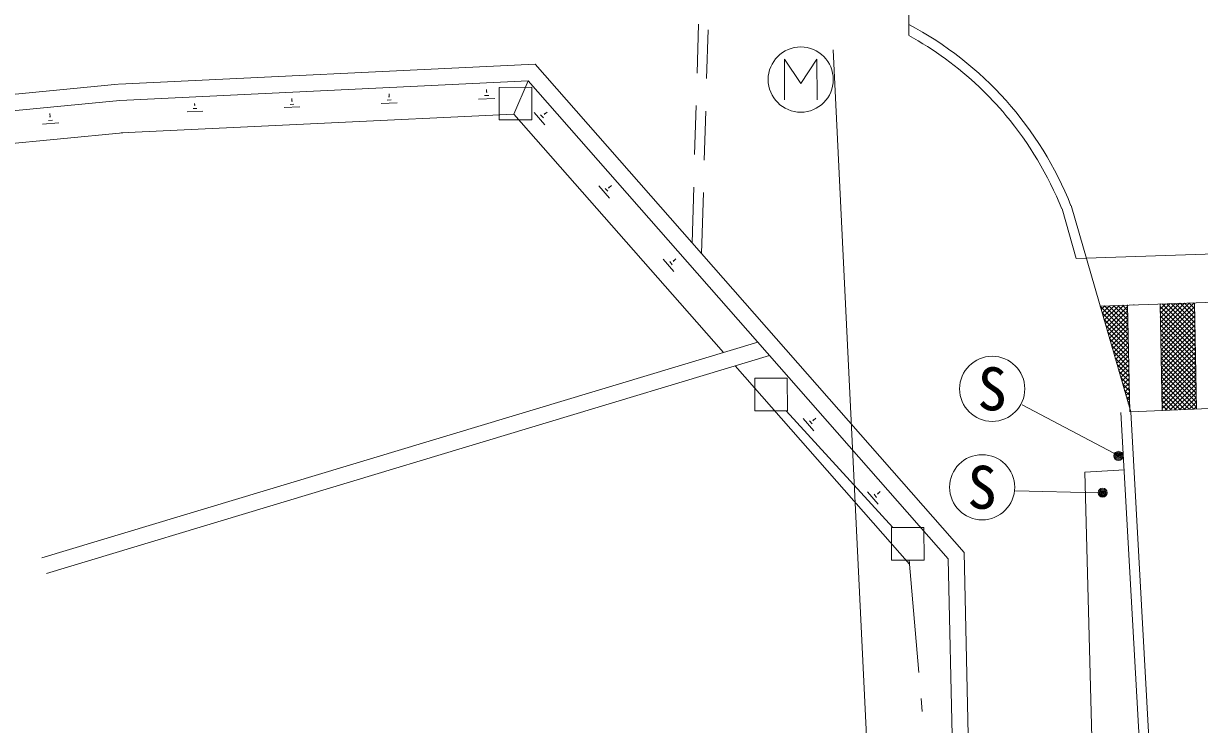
# Model space of a CAD drawing. Units: millimetres, scale not verified. Extents: x 40000 to 680000, y 20000 to 380000.
# Drawn here: x 349957 to 386049, y 255856 to 277360 of the extents above; entities that cross this region are included whole.
import ezdxf
from ezdxf.enums import TextEntityAlignment as Align

# ---------------------------------------------------------------- set-up
doc = ezdxf.new("R2010")
doc.units = ezdxf.units.MM
doc.header["$LTSCALE"] = 1000
doc.linetypes.add('CHAIN', pattern=[18.5, 12, -1.5, 3.5, -1.5])
for name, color, linetype, lineweight in [('M-BGD', 7, 'Continuous', 13), ('M-BGD-EXST', 7, 'Continuous', 13), ('M-BMK', 2, 'CHAIN', 13), ('M-BMK-ROW', 30, 'Continuous', 13), ('M-STR-HTXT', 7, 'Continuous', 13), ('M-STR-STRC', 7, 'Continuous', 13)]:
    doc.layers.add(name, color=color, linetype=linetype, lineweight=lineweight)
doc.styles.add('ＭＳ ゴシック', font='')
doc.styles.get('ＭＳ ゴシック').set_extended_font_data('MS Gothic')

msp = doc.modelspace()

# ---------------------------------------------------------------- linework, layer by layer
at = {"layer": 'M-BGD'}
for p, q in [((370670, 277340), (370627, 275841)), ((370965, 277171), (370922, 275672)), ((352878, 275504), (365661, 276114)), ((365661, 276114), (378824, 261132)), ((344053, 274646), (352858, 275504)), ((352909, 275004), (365443, 275604)), ((364554, 275401), (365554, 275404)), ((364557, 274402), (364554, 275401)), ((365443, 275604), (365006, 274583)), ((365443, 275604), (378335, 260940)), ((365554, 275404), (365557, 274405)), ((358187, 274981), (358187, 275061)), ((361156, 275110), (361186, 275111)), ((361176, 275111), (361176, 275200)), ((363925, 275039), (364425, 275061)), ((364105, 275150), (364235, 275150)), ((364155, 275250), (364185, 275250)), ((364165, 275250), (364164, 275340)), ((344115, 274146), (352909, 275004)), ((354980, 274651), (355459, 274672)), ((355159, 274751), (355279, 274752)), ((355199, 274852), (355229, 274852)), ((355219, 274852), (355209, 274912)), ((357958, 274780), (358438, 274802)), ((358138, 274881), (358258, 274891)), ((358177, 274981), (358207, 274981)), ((360937, 274910), (361426, 274931)), ((361116, 275010), (361236, 275021)), ((370598, 274841), (370555, 273342)), ((370893, 274672), (370850, 273173)), ((350542, 274277), (351042, 274318)), ((350722, 274387), (350842, 274398)), ((350752, 274497), (350782, 274498)), ((350772, 274498), (350761, 274597)), ((352952, 274005), (365006, 274583)), ((365557, 274405), (364557, 274402)), ((365006, 274583), (370103, 268791)), ((365626, 274635), (365957, 274256)), ((365826, 274556), (365916, 274466)), ((365936, 274596), (365956, 274566)), ((365946, 274576), (366026, 274646)), ((344208, 273157), (353002, 274005)), ((367612, 272382), (367944, 272003)), ((367813, 272303), (367893, 272213)), ((367912, 272343), (367933, 272313)), ((367923, 272323), (368002, 272393)), ((370526, 272342), (370477, 270632)), ((370822, 272173), (370768, 270303)), ((383939, 265446), (382109, 271778)), ((382264, 270150), (381830, 271678)), ((369589, 270129), (369920, 269750)), ((369789, 270060), (369869, 269960)), ((369899, 270090), (369919, 270060)), ((369909, 270070), (369979, 270140)), ((370103, 268791), (371437, 267266)), ((350515, 260971), (372496, 267589)), ((350666, 260492), (372857, 267171)), ((371799, 266857), (377146, 260776)), ((385591, 230254), (383639, 265426)), ((385890, 230265), (383939, 265446)), ((373883, 265244), (374214, 264866)), ((374083, 265175), (374163, 265075)), ((374183, 265205), (374203, 265176)), ((374193, 265185), (374273, 265256)), ((383745, 263666), (382525, 263593)), ((382525, 263593), (383412, 230177)), ((375860, 262992), (376191, 262613)), ((376060, 262922), (376140, 262823)), ((376170, 262953), (376190, 262923)), ((376180, 262933), (376249, 263003)), ((379543, 230045), (378824, 261132)), ((379044, 230033), (378335, 260940))]:
    msp.add_line(p, q, dxfattribs=at)
for radius, start, end in [(10796, 21.5849, 62.0523), (10496, 46.5397, 61.1898), (10496, 39.9937, 46.5397), (10496, 21.6618, 39.9937)]:
    msp.add_arc((372066, 267798), radius, start, end, dxfattribs=at)
at = {"layer": 'M-BGD-EXST'}
for p, q in [((373312, 275019), (373308, 276269)), ((373308, 276269), (373810, 275521)), ((373810, 275521), (374308, 276272)), ((374308, 276272), (374312, 275022))]:
    msp.add_line(p, q, dxfattribs=at)
msp.add_circle((373810, 275641), 1000, dxfattribs=at)
at = {"layer": 'M-BMK'}
msp.add_arc((364318, 85846), 203898, 87.82862, 115.61408, dxfattribs=at)
at = {"layer": 'M-BMK-ROW'}
for p, q in [((372400, 266479), (373399, 266483)), ((372403, 265480), (372400, 266479)), ((373399, 266483), (373402, 265483)), ((373402, 265483), (372403, 265480)), ((376633, 261894), (373362, 265483)), ((376593, 261894), (377592, 261897)), ((376596, 260895), (376593, 261894)), ((377592, 261897), (377596, 260898)), ((377596, 260898), (376596, 260895)), ((377436, 257449), (377136, 260896)), ((377540, 256254), (377505, 256652))]:
    msp.add_line(p, q, dxfattribs=at)
at = {"layer": 'M-STR-HTXT'}
msp.add_line((374807, 276553), (375909, 253735), dxfattribs=at)
at = {"layer": 'M-STR-STRC'}
for p, q in [((377232, 302822), (377124, 277001)), ((382264, 270150), (406184, 270946)), ((382999, 268692), (405608, 269484)), ((383858, 267833), (383002, 268688)), ((383032, 268584), (383145, 268697)), ((383064, 268475), (383292, 268703)), ((383096, 268365), (383438, 268708)), ((383127, 268255), (383585, 268713)), ((383854, 267977), (383135, 268697)), ((383159, 268146), (383731, 268718)), ((383191, 268036), (383839, 268684)), ((383222, 267926), (383842, 268546)), ((383851, 268122), (383271, 268702)), ((383848, 268266), (383408, 268707)), ((383845, 268411), (383545, 268711)), ((383842, 268556), (383681, 268716)), ((383839, 268700), (383818, 268721)), ((383839, 268715), (383838, 268735)), ((383909, 265446), (383839, 268715)), ((384038, 268726), (384038, 268736)), ((384908, 265490), (384838, 268758)), ((384838, 268737), (384859, 268758)), ((385920, 267604), (384840, 268684)), ((384841, 268598), (385006, 268763)), ((385922, 267460), (384843, 268540)), ((384844, 268460), (385152, 268768)), ((384847, 268321), (385299, 268773)), ((384850, 268183), (385445, 268778)), ((384853, 268045), (385592, 268783)), ((384856, 267906), (385739, 268788)), ((384859, 267768), (385885, 268793)), ((384862, 267629), (385900, 268667)), ((384865, 267491), (385902, 268528)), ((385917, 267749), (384906, 268759)), ((385914, 267893), (385043, 268764)), ((385912, 268037), (385180, 268769)), ((385909, 268181), (385316, 268774)), ((385906, 268325), (385453, 268778)), ((385904, 268469), (385589, 268783)), ((385901, 268613), (385726, 268788)), ((385898, 268757), (385863, 268793)), ((385958, 265533), (385898, 268792)), ((383861, 267688), (383060, 268489)), ((383864, 267544), (383117, 268290)), ((383254, 267816), (383845, 268407)), ((383286, 267707), (383848, 268269)), ((385925, 267316), (384846, 268395)), ((385928, 267172), (384849, 268251)), ((384868, 267352), (385905, 268389)), ((384871, 267214), (385908, 268250)), ((383867, 267399), (383175, 268091)), ((383870, 267255), (383232, 267893)), ((383318, 267597), (383851, 268131)), ((383349, 267487), (383854, 267992)), ((383381, 267378), (383857, 267854)), ((385930, 267028), (384852, 268106)), ((385933, 266884), (384855, 267962)), ((385936, 266740), (384858, 267817)), ((384874, 267075), (385910, 268111)), ((384877, 266937), (385913, 267972)), ((384880, 266799), (385915, 267834)), ((383873, 267110), (383290, 267694)), ((383876, 266966), (383347, 267495)), ((383413, 267268), (383860, 267715)), ((383444, 267158), (383863, 267577)), ((385938, 266596), (384861, 267673)), ((385941, 266452), (384865, 267528)), ((384883, 266660), (385918, 267695)), ((384886, 266522), (385920, 267556)), ((383879, 266821), (383405, 267296)), ((383882, 266677), (383462, 267097)), ((383476, 267048), (383866, 267438)), ((383508, 266939), (383869, 267300)), ((383539, 266829), (383872, 267161)), ((385944, 266308), (384868, 267384)), ((385946, 266164), (384871, 267239)), ((385949, 266019), (384874, 267095)), ((384889, 266383), (385923, 267417)), ((384892, 266245), (385926, 267278)), ((384895, 266106), (385928, 267139)), ((383886, 266532), (383519, 266898)), ((383571, 266719), (383875, 267023)), ((383603, 266609), (383878, 266885)), ((383635, 266500), (383881, 266746)), ((385952, 265875), (384877, 266950)), ((385954, 265731), (384880, 266805)), ((384898, 265968), (385931, 267001)), ((384901, 265830), (385933, 266862)), ((384904, 265691), (385936, 266723)), ((383889, 266388), (383577, 266699)), ((383892, 266243), (383634, 266500)), ((383666, 266390), (383884, 266608)), ((383698, 266280), (383887, 266469)), ((385957, 265587), (384883, 266661)), ((385872, 265531), (384886, 266516)), ((385736, 265525), (384889, 266372)), ((384907, 265553), (385938, 266584)), ((384989, 265493), (385941, 266445)), ((383895, 266098), (383692, 266301)), ((383730, 266171), (383890, 266331)), ((383898, 265954), (383749, 266103)), ((383761, 266061), (383893, 266192)), ((383793, 265951), (383896, 266054)), ((383939, 265448), (404252, 266316)), ((385601, 265519), (384893, 266227)), ((385465, 265513), (384896, 266083)), ((385137, 265499), (385944, 266306)), ((385284, 265506), (385946, 266167)), ((385432, 265512), (385949, 266029)), ((383423, 264175), (380609, 265666)), ((383901, 265809), (383807, 265904)), ((383825, 265841), (383899, 265915)), ((383856, 265732), (383902, 265777)), ((383904, 265665), (383864, 265705)), ((383888, 265622), (383905, 265639)), ((385329, 265508), (384899, 265938)), ((385194, 265502), (384902, 265794)), ((385058, 265496), (384905, 265649)), ((385580, 265518), (385951, 265890)), ((385728, 265525), (385954, 265751)), ((384923, 265490), (384908, 265505)), ((385875, 265531), (385956, 265612)), ((383523, 264066), (383593, 264136)), ((382927, 262964), (380398, 263026)), ((383037, 262934), (383107, 263005))]:
    msp.add_line(p, q, dxfattribs=at)
for centre, radius in [((379688, 266153), 1000), ((383563, 264096), 140), ((383563, 264096), 110), ((379378, 263133), 1000), ((383563, 264096), 80), ((383563, 264096), 50), ((383563, 264096), 20), ((383077, 262965), 140), ((383077, 262965), 110), ((383077, 262965), 80), ((383077, 262965), 50), ((383077, 262965), 20)]:
    msp.add_circle(centre, radius, dxfattribs=at)

# ---------------------------------------------------------------- texts
at = {"layer": 'M-STR-STRC', "style": 'ＭＳ ゴシック'}
for p in [(379688, 266153), (379378, 263133)]:
    msp.add_text('S', height=1320, rotation=359, dxfattribs=at).set_placement(p, align=Align.MIDDLE_CENTER)

doc.saveas('drawing.dxf')
